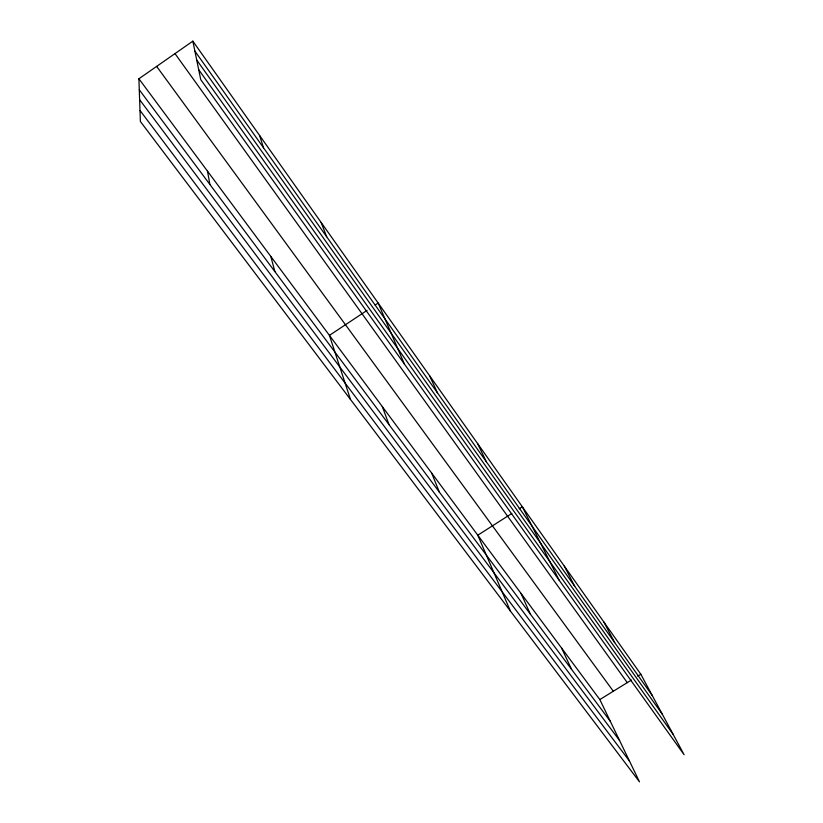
<?xml version="1.0" encoding="UTF-8"?>
<svg xmlns="http://www.w3.org/2000/svg" width="823" height="823" viewBox="0 0 823 823"><rect width="100%" height="100%" fill="white"/><g stroke="black" fill="none" stroke-linecap="round" stroke-linejoin="round"><path stroke-width="1.23" d="M138.902 78.771L599.833 699.571L639.502 781.85L140.383 121.485L138.902 78.771L192.849 41.15L640.829 674.263L684.098 754.722L200.75 79.625L192.849 41.15M367.068 310.394L329.426 335.373L350.495 399.474M375.134 305.045L378.158 303.039L404.402 364.064M511.803 513.501L477.793 535.197L510.373 610.995M519.169 508.799L522.327 506.793L559.187 580.266M599.833 699.571L631.447 680.055M637.702 676.187L640.829 674.263M140.003 110.457L629.502 761.09M139.632 99.706L619.585 740.535M139.293 89.82L610.337 721.349M156.648 66.396L613.33 691.238M174.99 53.608L627.27 682.627M198.713 69.688L673.183 734.425M194.897 51.098L652.279 695.548M196.728 59.997L662.371 714.323M603.743 621.849L614.699 642.609M564.321 566.131L574.701 586.243M477.515 443.443L486.403 461.837M561.636 648.123L571.584 669.397M429.565 375.689L437.517 392.962M521.031 593.434L530.351 614.112M431.653 473.06L439.359 492.123M321.165 222.488L326.68 236.777M382.314 406.603L389.001 424.606M259.584 135.466L263.514 147.78M270.808 256.416L274.872 271.6M207.499 171.143L209.875 184.445"/></g></svg>
